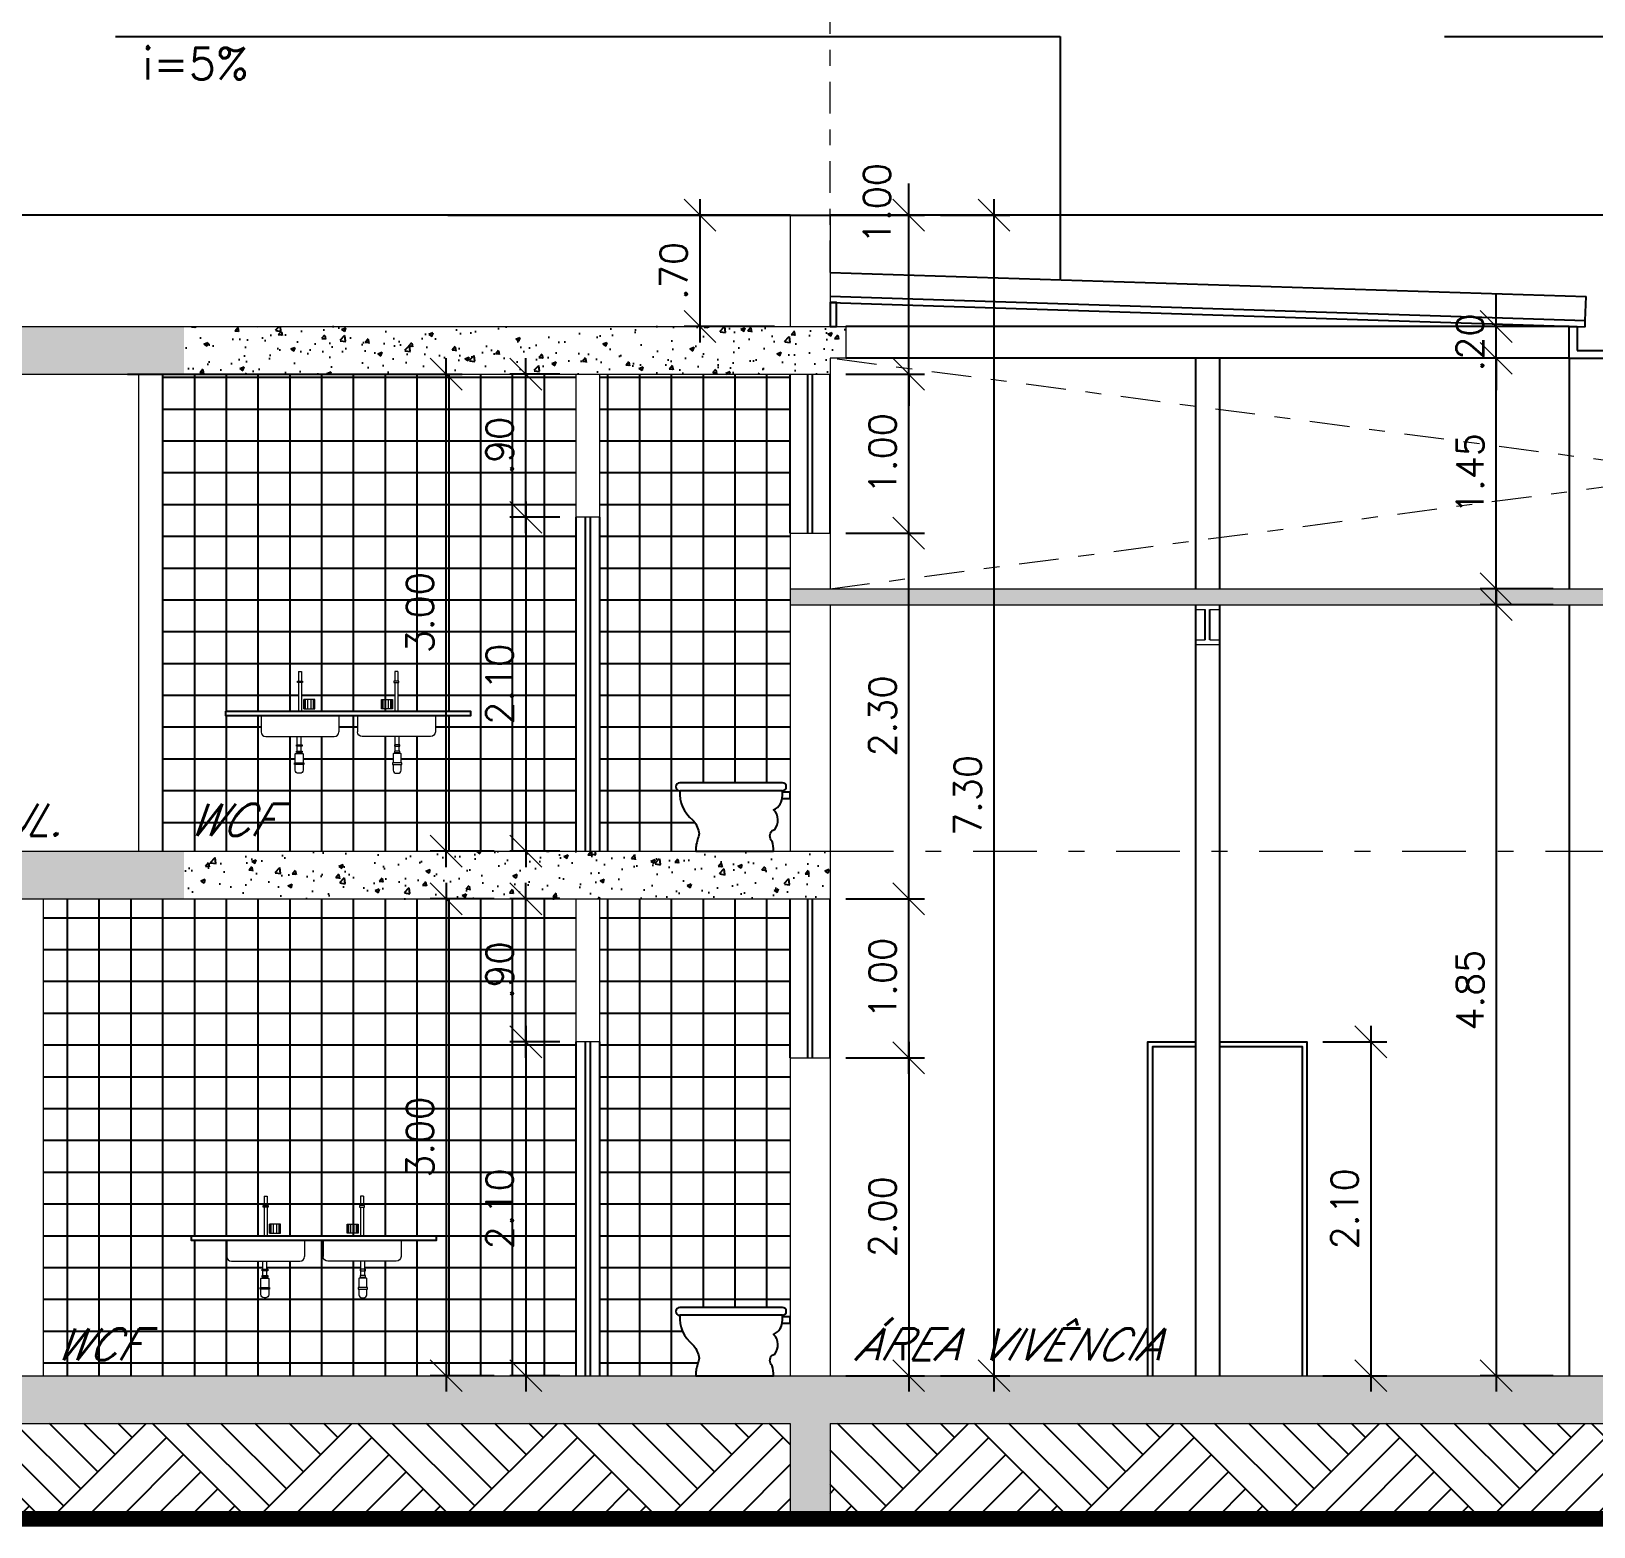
# Model space of a CAD drawing. Header units: millimetres. Extents: x 521 to 1055, y 261 to 520.
# Drawn here: x 877.88 to 887.71, y 453.61 to 463.01 of the extents above; entities that cross this region are included whole.
import ezdxf

# ---------------------------------------------------------------- set-up
doc = ezdxf.new("R2010")
doc.units = ezdxf.units.MM
doc.linetypes.add('CONTINU', pattern=[0])
doc.linetypes.add('DASHDOT', pattern=[1, 0.5, -0.25, 0, -0.25])
doc.layers.add('0.1', color=8, linetype='Continuous', lineweight=13)
doc.styles.add('ROMANS', font='romans')
doc.styles.get("Standard").update_dxf_attribs({"font": 'romans.shx'})
doc.dimstyles.new('Fares Eng - 50', dxfattribs={"dimscale": 2, "dimtxt": 0.085, "dimasz": 0.1, "dimexe": 0.05, "dimexo": 0.05, "dimgap": 0.04, "dimtad": 1, "dimzin": 4, "dimdsep": 46, "dimtxsty": 'ROMANS', "dimblk1": 'OBLIQUE', "dimblk2": 'OBLIQUE', "dimsah": 1, "dimcen": 0.05, "dimdle": 0.05, "dimclrd": 8, "dimclre": 8, "dimclrt": 8, "dimaunit": 1, "dimadec": 0, "dimazin": 0, "dimtfac": 1, "dimtix": 1, "dimtmove": 2, "dimatfit": 0, "dimldrblk": 'OPEN90', "dimfxl": 1, "dimtolj": 1, "dimtzin": 0, "dimarcsym": 0})
pattern_1 = [(50, (2.50527, -1.5628), (0.273277003, -0.02390863), [0.028575, -0.314325]), (355, (2.50527, -1.5628), (-0.05286424, 0.286584964), [0.02286, -0.25146]), (100.451, (2.52804, -1.56478), (0.22041375, 0.26267503), [0.024285, -0.267135]), (46.1842, (2.50527, -1.4866), (0.40661856, -0.06306349), [0.0428625, -0.4714875]), (96.6356, (2.53915, -1.49184), (0.35610635, 0.37113833), [0.0364275, -0.4007025]), (351.184, (2.50527, -1.4866), (0.3561069, 0.37113768), [0.03429, -0.37719]), (21, (2.54337, -1.50564), (0.22742232, -0.15339828), [0.028575, -0.314325]), (326, (2.54337, -1.50564), (0.09270304, 0.27628195), [0.02286, -0.25146]), (71.4514, (2.56232, -1.51842), (0.320124736, 0.12288429), [0.024285, -0.267135]), (37.5, (2.50527, -1.56279), (0.004632905, 0.126832558), [0, -0.248412, 0, -0.25527, 0, -0.2524125]), (7.5, (2.50527, -1.56279), (0.100229494, 0.150270862), [0, -0.145542, 0, -0.242697, 0, -0.0962025]), (327.5, (2.4203, -1.56279), (0.203385893, -0.008593116), [0, -0.09525, 0, -0.29718, 0, -0.394335]), (317.5, (2.3822, -1.56279), (0.222193772, 0.038139737), [0, -0.123825, 0, -0.197358, 0, -0.280035])]
pattern_2 = [(0, (2.50527, -1.56279), (0, 0.2), []), (90, (2.50527, -1.56279), (-0.2, 1e-17), [])]

# ---------------------------------------------------------------- blocks, each defined once
blk = doc.blocks.new('PIA VISTA')
for p, q in [((0, 0.25), (0.02, 0.25)), ((0, 0.25), (0, 0.19)), ((0.02, 0.25), (0.02, 0.19)), ((0, 0.181), (0, 0)), ((0.02, 0.181), (0.02, 0)), ((0.0346, 0.016), (0.0346, 0.0729)), ((0.104, 0.016), (0.104, 0.0729)), ((-0.235, -0.03), (-0.235, -0.13)), ((0.255, -0.03), (0.255, -0.13)), ((-0.205, -0.16), (0.225, -0.16)), ((-0.01, -0.2605), (-0.01, -0.2655)), ((-0.0075, -0.2505), (-0.0075, -0.2205)), ((0.0175, -0.2505), (0.0175, -0.2205)), ((0.02, -0.2605), (0.02, -0.2655))]:
    blk.add_line(p, q)
at = {"color": 8}
for p, q in [((0.0384, 0.016), (0.0384, 0.0729)), ((0.0451, 0.016), (0.0451, 0.0729)), ((0.0587, 0.016), (0.0587, 0.0729)), ((0.0805, 0.016), (0.0805, 0.0729)), ((0.0941, 0.016), (0.0941, 0.0729)), ((0.1002, 0.016), (0.1002, 0.0729))]:
    blk.add_line(p, q, dxfattribs=at)
for points in [[(-0.0058, 0.19), (0.01, 0.19), (0.0257, 0.19), (0.0257, 0.181), (0.01, 0.181), (-0.0058, 0.181)], [(0.0346, 0.016), (0.104, 0.016), (0.104, 0.0729), (0.0346, 0.0729)], [(-0.0125, -0.2105), (0.005, -0.2105), (0.0225, -0.2105), (0.0225, -0.2205), (0.005, -0.2205), (-0.0125, -0.2205)], [(0.005, -0.2605), (-0.0125, -0.2605), (-0.0125, -0.2505), (0.005, -0.2505), (0.0225, -0.2505), (0.0225, -0.2605)], [(-0.025, -0.3355), (-0.025, -0.3255), (0.035, -0.3255), (0.035, -0.3355)]]:
    blk.add_lwpolyline(points, close=True)
for points in [[(-0.0075, -0.2205), (-0.0075, -0.16)], [(0.0175, -0.2205), (0.0175, -0.16)]]:
    blk.add_lwpolyline(points)
for points in [[(-0.02, -0.3255), (-0.02, -0.2705, -0.414214), (-0.015, -0.2655), (0.025, -0.2655, -0.414214), (0.03, -0.2705), (0.03, -0.3255)], [(0.03, -0.3355), (0.03, -0.3705, -0.414214), (0.01, -0.3905), (0, -0.3905, -0.414214), (-0.02, -0.3705), (-0.02, -0.3355)]]:
    blk.add_lwpolyline(points, format="xyb")
for centre, start, end in [((-0.205, -0.13), 180, 270), ((0.225, -0.13), 270, 0)]:
    blk.add_arc(centre, 0.03, start, end)
blk = doc.blocks.new('Vaso-c')
at = {"lineweight": -2}
blk.add_lwpolyline([(-0.055, 0.38, -1), (-0.055, 0.43), (0.59, 0.43, -1), (0.59, 0.38)], format="xyb", dxfattribs=at)
blk.add_lwpolyline([(-0.055, 0.33), (-0.105, 0.33), (-0.105, 0.37), (-0.055, 0.37)], dxfattribs=at)
blk.add_lwpolyline([(-0.055, 0.38), (0.59, 0.38, -0.251233), (0.51, 0.197, 0.13467), (0.47, 0.12, 0.120922), (0.47, 0.1, -0.041681), (0.49, 0.023), (0.49, 0), (0, 0, -0.084559), (0.01, 0.062, 0.130542), (0.023, 0.096, 0.130542), (0.01, 0.13), (-0.007, 0.136, -0.381359), (0, 0.26, -0.319311), (-0.055, 0.35)], format="xyb", close=True, dxfattribs=at)
blk = doc.blocks.new('_OBLIQUE')
at = {"color": 0, "linetype": 'ByBlock'}
blk.add_line((-0.5, -0.5), (0.5, 0.5), dxfattribs=at)
blk = doc.blocks.new('*D1831')
at = {"layer": '0.1', "color": 8, "linetype": 'CONTINU', "lineweight": -2, "transparency": 16777216}
for p, q in [((880.9888, 456.7565), (880.9888, 454.4565)), ((881.2023, 456.6565), (880.8888, 456.6565)), ((881.2023, 454.5565), (880.8888, 454.5565))]:
    blk.add_line(p, q, dxfattribs=at)
at = {"layer": 'DEFPOINTS', "color": 0, "linetype": 'CONTINU', "lineweight": -2, "transparency": 16777216}
for p in [(881.3023, 456.6565), (880.9888, 454.5565), (881.3023, 454.5565)]:
    blk.add_point(p, dxfattribs=at)
at = {"layer": '0.1', "color": 8, "linetype": 'CONTINU', "lineweight": -2, "transparency": 16777216, "xscale": 0.2, "yscale": 0.2, "zscale": 0.2}
for p, rotation in [((880.9888, 456.6565), 90), ((880.9888, 454.5565), 270)]:
    blk.add_blockref('_OBLIQUE', p, dxfattribs=dict(at, rotation=rotation))
at = {"layer": '0.1', "color": 8, "linetype": 'CONTINU', "lineweight": -2, "transparency": 16777216, "insert": (880.8238, 455.6065), "char_height": 0.17, "attachment_point": 5, "rotation": 90, "style": 'ROMANS'}
blk.add_mtext('\\A1;2.10', dxfattribs=at)
blk = doc.blocks.new('_Open90')
at = {"color": 0, "linetype": 'ByBlock', "lineweight": -2}
for p, q in [((-0.5, 0.5), (0, 0)), ((0, 0), (-1, 0)), ((0, 0), (-0.5, -0.5))]:
    blk.add_line(p, q, dxfattribs=at)
blk = doc.blocks.new('*D1832')
at = {"layer": '0.1', "color": 8, "linetype": 'CONTINU', "lineweight": -2, "transparency": 16777216}
for p, q in [((880.9888, 456.5565), (880.9888, 457.6565)), ((881.2023, 457.5565), (880.8888, 457.5565)), ((881.2023, 456.6565), (880.8888, 456.6565))]:
    blk.add_line(p, q, dxfattribs=at)
at = {"layer": 'DEFPOINTS', "color": 0, "linetype": 'CONTINU', "lineweight": -2, "transparency": 16777216}
for p in [(880.9888, 457.5565), (881.3023, 457.5565), (881.3023, 456.6565)]:
    blk.add_point(p, dxfattribs=at)
at = {"layer": '0.1', "color": 8, "linetype": 'CONTINU', "lineweight": -2, "transparency": 16777216, "xscale": 0.2, "yscale": 0.2, "zscale": 0.2}
for p, rotation in [((880.9888, 457.5565), 90), ((880.9888, 456.6565), 270)]:
    blk.add_blockref('_OBLIQUE', p, dxfattribs=dict(at, rotation=rotation))
at = {"layer": '0.1', "color": 8, "linetype": 'CONTINU', "lineweight": -2, "transparency": 16777216, "insert": (880.8238, 457.1065), "char_height": 0.17, "attachment_point": 5, "rotation": 90, "style": 'ROMANS'}
blk.add_mtext('\\A1;.90', dxfattribs=at)
blk = doc.blocks.new('*D1833')
at = {"layer": '0.1', "color": 8, "linetype": 'CONTINU', "lineweight": -2, "transparency": 16777216}
for p, q in [((880.4878, 457.6565), (880.4878, 454.4565)), ((880.7888, 457.5565), (880.3878, 457.5565)), ((880.7888, 454.5565), (880.3878, 454.5565))]:
    blk.add_line(p, q, dxfattribs=at)
at = {"layer": 'DEFPOINTS', "color": 0, "linetype": 'CONTINU', "lineweight": -2, "transparency": 16777216}
for p in [(880.8888, 457.5565), (880.4878, 454.5565), (880.8888, 454.5565)]:
    blk.add_point(p, dxfattribs=at)
at = {"layer": '0.1', "color": 8, "linetype": 'CONTINU', "lineweight": -2, "transparency": 16777216, "xscale": 0.2, "yscale": 0.2, "zscale": 0.2}
for p, rotation in [((880.4878, 457.5565), 90), ((880.4878, 454.5565), 270)]:
    blk.add_blockref('_OBLIQUE', p, dxfattribs=dict(at, rotation=rotation))
at = {"layer": '0.1', "color": 8, "linetype": 'CONTINU', "lineweight": -2, "transparency": 16777216, "insert": (880.3228, 456.0565), "char_height": 0.17, "attachment_point": 5, "rotation": 90, "style": 'ROMANS'}
blk.add_mtext('\\A1;3.00', dxfattribs=at)
blk = doc.blocks.new('*D1834')
at = {"layer": '0.1', "color": 8, "linetype": 'CONTINU', "lineweight": -2, "transparency": 16777216}
for p, q in [((883.3974, 456.6565), (883.3974, 454.4565)), ((883.0023, 456.5565), (883.4974, 456.5565)), ((883.0023, 454.5565), (883.4974, 454.5565))]:
    blk.add_line(p, q, dxfattribs=at)
at = {"layer": 'DEFPOINTS', "color": 0, "linetype": 'CONTINU', "lineweight": -2, "transparency": 16777216}
for p in [(882.9023, 456.5565), (882.9023, 454.5565), (883.3974, 454.5565)]:
    blk.add_point(p, dxfattribs=at)
at = {"layer": '0.1', "color": 8, "linetype": 'CONTINU', "lineweight": -2, "transparency": 16777216, "xscale": 0.2, "yscale": 0.2, "zscale": 0.2}
for p, rotation in [((883.3974, 456.5565), 90), ((883.3974, 454.5565), 270)]:
    blk.add_blockref('_OBLIQUE', p, dxfattribs=dict(at, rotation=rotation))
at = {"layer": '0.1', "color": 8, "linetype": 'CONTINU', "lineweight": -2, "transparency": 16777216, "insert": (883.2324, 455.5565), "char_height": 0.17, "attachment_point": 5, "rotation": 90, "style": 'ROMANS'}
blk.add_mtext('\\A1;2.00', dxfattribs=at)
blk = doc.blocks.new('*D1835')
at = {"layer": '0.1', "color": 8, "linetype": 'CONTINU', "lineweight": -2, "transparency": 16777216}
for p, q in [((883.3974, 456.4565), (883.3974, 457.6565)), ((883.0023, 457.5565), (883.4974, 457.5565)), ((883.0023, 456.5565), (883.4974, 456.5565))]:
    blk.add_line(p, q, dxfattribs=at)
at = {"layer": 'DEFPOINTS', "color": 0, "linetype": 'CONTINU', "lineweight": -2, "transparency": 16777216}
for p in [(882.9023, 457.5565), (883.3974, 457.5565), (882.9023, 456.5565)]:
    blk.add_point(p, dxfattribs=at)
at = {"layer": '0.1', "color": 8, "linetype": 'CONTINU', "lineweight": -2, "transparency": 16777216, "xscale": 0.2, "yscale": 0.2, "zscale": 0.2}
for p, rotation in [((883.3974, 457.5565), 90), ((883.3974, 456.5565), 270)]:
    blk.add_blockref('_OBLIQUE', p, dxfattribs=dict(at, rotation=rotation))
at = {"layer": '0.1', "color": 8, "linetype": 'CONTINU', "lineweight": -2, "transparency": 16777216, "insert": (883.2324, 457.0565), "char_height": 0.17, "attachment_point": 5, "rotation": 90, "style": 'ROMANS'}
blk.add_mtext('\\A1;1.00', dxfattribs=at)
blk = doc.blocks.new('*D1836')
at = {"layer": '0.1', "color": 8, "linetype": 'CONTINU', "lineweight": -2, "transparency": 16777216}
for p, q in [((883.3974, 457.4565), (883.3974, 459.9565)), ((883.0023, 459.8565), (883.4974, 459.8565)), ((883.0023, 457.5565), (883.4974, 457.5565))]:
    blk.add_line(p, q, dxfattribs=at)
at = {"layer": 'DEFPOINTS', "color": 0, "linetype": 'CONTINU', "lineweight": -2, "transparency": 16777216}
for p in [(882.9023, 459.8565), (883.3974, 459.8565), (882.9023, 457.5565)]:
    blk.add_point(p, dxfattribs=at)
at = {"layer": '0.1', "color": 8, "linetype": 'CONTINU', "lineweight": -2, "transparency": 16777216, "xscale": 0.2, "yscale": 0.2, "zscale": 0.2}
for p, rotation in [((883.3974, 459.8565), 90), ((883.3974, 457.5565), 270)]:
    blk.add_blockref('_OBLIQUE', p, dxfattribs=dict(at, rotation=rotation))
at = {"layer": '0.1', "color": 8, "linetype": 'CONTINU', "lineweight": -2, "transparency": 16777216, "insert": (883.2324, 458.7065), "char_height": 0.17, "attachment_point": 5, "rotation": 90, "style": 'ROMANS'}
blk.add_mtext('\\A1;2.30', dxfattribs=at)
blk = doc.blocks.new('*D1837')
at = {"layer": '0.1', "color": 8, "linetype": 'CONTINU', "lineweight": -2, "transparency": 16777216}
for p, q in [((883.3974, 459.7565), (883.3974, 460.9565)), ((883.0023, 460.8565), (883.4974, 460.8565)), ((883.0023, 459.8565), (883.4974, 459.8565))]:
    blk.add_line(p, q, dxfattribs=at)
at = {"layer": 'DEFPOINTS', "color": 0, "linetype": 'CONTINU', "lineweight": -2, "transparency": 16777216}
for p in [(882.9023, 460.8565), (883.3974, 460.8565), (882.9023, 459.8565)]:
    blk.add_point(p, dxfattribs=at)
at = {"layer": '0.1', "color": 8, "linetype": 'CONTINU', "lineweight": -2, "transparency": 16777216, "xscale": 0.2, "yscale": 0.2, "zscale": 0.2}
for p, rotation in [((883.3974, 460.8565), 90), ((883.3974, 459.8565), 270)]:
    blk.add_blockref('_OBLIQUE', p, dxfattribs=dict(at, rotation=rotation))
at = {"layer": '0.1', "color": 8, "linetype": 'CONTINU', "lineweight": -2, "transparency": 16777216, "insert": (883.2324, 460.3565), "char_height": 0.17, "attachment_point": 5, "rotation": 90, "style": 'ROMANS'}
blk.add_mtext('\\A1;1.00', dxfattribs=at)
blk = doc.blocks.new('*D1838')
at = {"layer": '0.1', "color": 8, "linetype": 'CONTINU', "lineweight": -2, "transparency": 16777216}
for p, q in [((883.3974, 461.8565), (883.3974, 462.0565)), ((880.497, 461.8565), (883.4974, 461.8565)), ((883.3974, 460.8565), (883.3974, 461.8565)), ((883.0023, 460.8565), (883.4974, 460.8565)), ((883.3974, 460.8565), (883.3974, 460.6565))]:
    blk.add_line(p, q, dxfattribs=at)
at = {"layer": 'DEFPOINTS', "color": 0, "linetype": 'CONTINU', "lineweight": -2, "transparency": 16777216}
for p in [(880.397, 461.8565), (883.3974, 461.8565), (882.9023, 460.8565)]:
    blk.add_point(p, dxfattribs=at)
at = {"layer": '0.1', "color": 8, "linetype": 'CONTINU', "lineweight": -2, "transparency": 16777216, "xscale": 0.2, "yscale": 0.2, "zscale": 0.2}
for p, rotation in [((883.3974, 461.8565), 270), ((883.3974, 460.8565), 90)]:
    blk.add_blockref('_OBLIQUE', p, dxfattribs=dict(at, rotation=rotation))
at = {"layer": '0.1', "color": 8, "linetype": 'CONTINU', "lineweight": -2, "transparency": 16777216, "insert": (883.1974, 461.9299), "char_height": 0.17, "attachment_point": 5, "rotation": 90, "style": 'ROMANS'}
blk.add_mtext('\\A1;1.00', dxfattribs=at)
blk = doc.blocks.new('*D1839')
at = {"layer": '0.1', "color": 8, "linetype": 'CONTINU', "lineweight": -2, "transparency": 16777216}
for p, q in [((883.9333, 461.9565), (883.9333, 454.4565)), ((883.5974, 461.8565), (884.0333, 461.8565)), ((883.5974, 454.5565), (884.0333, 454.5565))]:
    blk.add_line(p, q, dxfattribs=at)
at = {"layer": 'DEFPOINTS', "color": 0, "linetype": 'CONTINU', "lineweight": -2, "transparency": 16777216}
for p in [(883.4974, 461.8565), (883.4974, 454.5565), (883.9333, 454.5565)]:
    blk.add_point(p, dxfattribs=at)
at = {"layer": '0.1', "color": 8, "linetype": 'CONTINU', "lineweight": -2, "transparency": 16777216, "xscale": 0.2, "yscale": 0.2, "zscale": 0.2}
for p, rotation in [((883.9333, 461.8565), 90), ((883.9333, 454.5565), 270)]:
    blk.add_blockref('_OBLIQUE', p, dxfattribs=dict(at, rotation=rotation))
at = {"layer": '0.1', "color": 8, "linetype": 'CONTINU', "lineweight": -2, "transparency": 16777216, "insert": (883.7683, 458.2065), "char_height": 0.17, "attachment_point": 5, "rotation": 90, "style": 'ROMANS'}
blk.add_mtext('\\A1;7.30', dxfattribs=at)
blk = doc.blocks.new('*D1840')
at = {"layer": '0.1', "color": 8, "linetype": 'CONTINU', "lineweight": -2, "transparency": 16777216}
for p, q in [((887.0927, 459.5065), (887.0927, 454.4565)), ((887.4523, 459.4065), (886.9927, 459.4065)), ((887.4523, 454.5565), (886.9927, 454.5565))]:
    blk.add_line(p, q, dxfattribs=at)
at = {"layer": 'DEFPOINTS', "color": 0, "linetype": 'CONTINU', "lineweight": -2, "transparency": 16777216}
for p in [(887.5523, 459.4065), (887.0927, 454.5565), (887.5523, 454.5565)]:
    blk.add_point(p, dxfattribs=at)
at = {"layer": '0.1', "color": 8, "linetype": 'CONTINU', "lineweight": -2, "transparency": 16777216, "xscale": 0.2, "yscale": 0.2, "zscale": 0.2}
for p, rotation in [((887.0927, 459.4065), 90), ((887.0927, 454.5565), 270)]:
    blk.add_blockref('_OBLIQUE', p, dxfattribs=dict(at, rotation=rotation))
at = {"layer": '0.1', "color": 8, "linetype": 'CONTINU', "lineweight": -2, "transparency": 16777216, "insert": (886.9277, 456.9815), "char_height": 0.17, "attachment_point": 5, "rotation": 90, "style": 'ROMANS'}
blk.add_mtext('\\A1;4.85', dxfattribs=at)
blk = doc.blocks.new('*D1844')
at = {"layer": '0.1', "color": 8, "linetype": 'CONTINU', "lineweight": -2, "transparency": 16777216}
for p, q in [((882.0836, 461.9565), (882.0836, 461.0565)), ((882.5523, 461.8565), (881.9836, 461.8565)), ((882.5523, 461.1565), (881.9836, 461.1565))]:
    blk.add_line(p, q, dxfattribs=at)
at = {"layer": 'DEFPOINTS', "color": 0, "linetype": 'CONTINU', "lineweight": -2, "transparency": 16777216}
for p in [(882.6523, 461.8565), (882.0836, 461.1565), (882.6523, 461.1565)]:
    blk.add_point(p, dxfattribs=at)
at = {"layer": '0.1', "color": 8, "linetype": 'CONTINU', "lineweight": -2, "transparency": 16777216, "xscale": 0.2, "yscale": 0.2, "zscale": 0.2}
for p, rotation in [((882.0836, 461.8565), 90), ((882.0836, 461.1565), 270)]:
    blk.add_blockref('_OBLIQUE', p, dxfattribs=dict(at, rotation=rotation))
at = {"layer": '0.1', "color": 8, "linetype": 'CONTINU', "lineweight": -2, "transparency": 16777216, "insert": (881.9186, 461.5065), "char_height": 0.17, "attachment_point": 5, "rotation": 90, "style": 'ROMANS'}
blk.add_mtext('\\A1;.70', dxfattribs=at)
blk = doc.blocks.new('*D1875')
at = {"layer": '0.1', "color": 8, "linetype": 'CONTINU', "lineweight": -2, "transparency": 16777216}
for p, q in [((880.9888, 460.0565), (880.9888, 457.7565)), ((881.2023, 459.9565), (880.8888, 459.9565)), ((881.2023, 457.8565), (880.8888, 457.8565))]:
    blk.add_line(p, q, dxfattribs=at)
at = {"layer": 'DEFPOINTS', "color": 0, "linetype": 'CONTINU', "lineweight": -2, "transparency": 16777216}
for p in [(881.3023, 459.9565), (880.9888, 457.8565), (881.3023, 457.8565)]:
    blk.add_point(p, dxfattribs=at)
at = {"layer": '0.1', "color": 8, "linetype": 'CONTINU', "lineweight": -2, "transparency": 16777216, "xscale": 0.2, "yscale": 0.2, "zscale": 0.2}
for p, rotation in [((880.9888, 459.9565), 90), ((880.9888, 457.8565), 270)]:
    blk.add_blockref('_OBLIQUE', p, dxfattribs=dict(at, rotation=rotation))
at = {"layer": '0.1', "color": 8, "linetype": 'CONTINU', "lineweight": -2, "transparency": 16777216, "insert": (880.8238, 458.9065), "char_height": 0.17, "attachment_point": 5, "rotation": 90, "style": 'ROMANS'}
blk.add_mtext('\\A1;2.10', dxfattribs=at)
blk = doc.blocks.new('*D1876')
at = {"layer": '0.1', "color": 8, "linetype": 'CONTINU', "lineweight": -2, "transparency": 16777216}
for p, q in [((880.9888, 459.8565), (880.9888, 460.9565)), ((881.2023, 460.8565), (880.8888, 460.8565)), ((881.2023, 459.9565), (880.8888, 459.9565))]:
    blk.add_line(p, q, dxfattribs=at)
at = {"layer": 'DEFPOINTS', "color": 0, "linetype": 'CONTINU', "lineweight": -2, "transparency": 16777216}
for p in [(880.9888, 460.8565), (881.3023, 460.8565), (881.3023, 459.9565)]:
    blk.add_point(p, dxfattribs=at)
at = {"layer": '0.1', "color": 8, "linetype": 'CONTINU', "lineweight": -2, "transparency": 16777216, "xscale": 0.2, "yscale": 0.2, "zscale": 0.2}
for p, rotation in [((880.9888, 460.8565), 90), ((880.9888, 459.9565), 270)]:
    blk.add_blockref('_OBLIQUE', p, dxfattribs=dict(at, rotation=rotation))
at = {"layer": '0.1', "color": 8, "linetype": 'CONTINU', "lineweight": -2, "transparency": 16777216, "insert": (880.8238, 460.4065), "char_height": 0.17, "attachment_point": 5, "rotation": 90, "style": 'ROMANS'}
blk.add_mtext('\\A1;.90', dxfattribs=at)
blk = doc.blocks.new('*D1877')
at = {"layer": '0.1', "color": 8, "linetype": 'CONTINU', "lineweight": -2, "transparency": 16777216}
for p, q in [((880.4878, 457.7565), (880.4878, 460.9565)), ((878.4836, 460.8565), (880.5878, 460.8565)), ((880.7888, 457.8565), (880.3878, 457.8565))]:
    blk.add_line(p, q, dxfattribs=at)
at = {"layer": 'DEFPOINTS', "color": 0, "linetype": 'CONTINU', "lineweight": -2, "transparency": 16777216}
for p in [(878.3836, 460.8565), (880.4878, 460.8565), (880.8888, 457.8565)]:
    blk.add_point(p, dxfattribs=at)
at = {"layer": '0.1', "color": 8, "linetype": 'CONTINU', "lineweight": -2, "transparency": 16777216, "xscale": 0.2, "yscale": 0.2, "zscale": 0.2}
for p, rotation in [((880.4878, 460.8565), 90), ((880.4878, 457.8565), 270)]:
    blk.add_blockref('_OBLIQUE', p, dxfattribs=dict(at, rotation=rotation))
at = {"layer": '0.1', "color": 8, "linetype": 'CONTINU', "lineweight": -2, "transparency": 16777216, "insert": (880.3228, 459.3565), "char_height": 0.17, "attachment_point": 5, "rotation": 90, "style": 'ROMANS'}
blk.add_mtext('\\A1;3.00', dxfattribs=at)
blk = doc.blocks.new('*D3574')
at = {"layer": '0.1', "color": 8, "linetype": 'CONTINU', "lineweight": -2, "transparency": 16777216}
for p, q in [((887.0927, 459.4065), (887.0927, 461.0565)), ((887.4523, 460.9565), (886.9927, 460.9565)), ((887.4523, 459.5065), (886.9927, 459.5065))]:
    blk.add_line(p, q, dxfattribs=at)
at = {"layer": 'DEFPOINTS', "color": 0, "linetype": 'CONTINU', "lineweight": -2, "transparency": 16777216}
for p in [(887.0927, 460.9565), (887.5523, 460.9565), (887.5523, 459.5065)]:
    blk.add_point(p, dxfattribs=at)
at = {"layer": '0.1', "color": 8, "linetype": 'CONTINU', "lineweight": -2, "transparency": 16777216, "xscale": 0.2, "yscale": 0.2, "zscale": 0.2}
for p, rotation in [((887.0927, 460.9565), 90), ((887.0927, 459.5065), 270)]:
    blk.add_blockref('_OBLIQUE', p, dxfattribs=dict(at, rotation=rotation))
at = {"layer": '0.1', "color": 8, "linetype": 'CONTINU', "lineweight": -2, "transparency": 16777216, "insert": (886.9277, 460.2315), "char_height": 0.17, "attachment_point": 5, "rotation": 90, "style": 'ROMANS'}
blk.add_mtext('\\A1;1.45', dxfattribs=at)
blk = doc.blocks.new('*D3575')
at = {"layer": '0.1', "color": 8, "linetype": 'CONTINU', "lineweight": -2, "transparency": 16777216}
for p, q in [((887.0927, 461.1565), (887.0927, 461.3565)), ((887.4523, 461.1565), (886.9927, 461.1565)), ((887.0927, 460.9565), (887.0927, 461.1565)), ((887.4523, 460.9565), (886.9927, 460.9565)), ((887.0927, 460.9565), (887.0927, 460.7565))]:
    blk.add_line(p, q, dxfattribs=at)
at = {"layer": 'DEFPOINTS', "color": 0, "linetype": 'CONTINU', "lineweight": -2, "transparency": 16777216}
for p in [(887.0927, 461.1565), (887.5523, 461.1565), (887.5523, 460.9565)]:
    blk.add_point(p, dxfattribs=at)
at = {"layer": '0.1', "color": 8, "linetype": 'CONTINU', "lineweight": -2, "transparency": 16777216, "xscale": 0.2, "yscale": 0.2, "zscale": 0.2}
for p, rotation in [((887.0927, 461.1565), 270), ((887.0927, 460.9565), 90)]:
    blk.add_blockref('_OBLIQUE', p, dxfattribs=dict(at, rotation=rotation))
at = {"layer": '0.1', "color": 8, "linetype": 'CONTINU', "lineweight": -2, "transparency": 16777216, "insert": (886.9277, 461.0565), "char_height": 0.17, "attachment_point": 5, "rotation": 90, "style": 'ROMANS'}
blk.add_mtext('\\A1;.20', dxfattribs=at)
blk = doc.blocks.new('*D3576')
at = {"layer": '0.1', "color": 8, "linetype": 'CONTINU', "lineweight": -2, "transparency": 16777216}
for p, q in [((886.3041, 456.7565), (886.3041, 454.4565)), ((886.0023, 456.6565), (886.4041, 456.6565)), ((886.0023, 454.5565), (886.4041, 454.5565))]:
    blk.add_line(p, q, dxfattribs=at)
at = {"layer": 'DEFPOINTS', "color": 0, "linetype": 'CONTINU', "lineweight": -2, "transparency": 16777216}
for p in [(885.9023, 456.6565), (885.9023, 454.5565), (886.3041, 454.5565)]:
    blk.add_point(p, dxfattribs=at)
at = {"layer": '0.1', "color": 8, "linetype": 'CONTINU', "lineweight": -2, "transparency": 16777216, "xscale": 0.2, "yscale": 0.2, "zscale": 0.2}
for p, rotation in [((886.3041, 456.6565), 90), ((886.3041, 454.5565), 270)]:
    blk.add_blockref('_OBLIQUE', p, dxfattribs=dict(at, rotation=rotation))
at = {"layer": '0.1', "color": 8, "linetype": 'CONTINU', "lineweight": -2, "transparency": 16777216, "insert": (886.1391, 455.6065), "char_height": 0.17, "attachment_point": 5, "rotation": 90, "style": 'ROMANS'}
blk.add_mtext('\\A1;2.10', dxfattribs=at)

msp = doc.modelspace()

# ---------------------------------------------------------------- hatches: boundary and pattern name
at = {"layer": '0.1', "linetype": 'CONTINU', "lineweight": -2}
h = msp.add_hatch(dxfattribs=at)
h.set_pattern_fill('AR-CONC', color=8, scale=0.0015, style=0)
h.set_pattern_definition(pattern_1)
h.paths.add_polyline_path([(878.83808, 461.15646), (869.23295, 461.15646), (869.23295, 460.85646), (878.83808, 460.85646)])
h.paths.add_polyline_path([(878.83808, 457.85646), (869.23295, 457.85646), (869.23295, 457.55646), (878.83808, 457.55646)])
h.paths.add_polyline_path([(878.83808, 454.55646), (869.23295, 454.55646), (869.23295, 454.25646), (878.83808, 454.25646)])
h = msp.add_hatch(dxfattribs=at)
h.set_pattern_fill('AR-CONC', color=8, scale=0.0015, style=0)
h.set_pattern_definition(pattern_1)
h.paths.add_polyline_path([(883.00229, 461.15646), (878.83808, 461.15646), (878.83808, 460.85646), (882.90229, 460.85646), (882.90229, 460.95646), (883.00229, 460.95646)])
h.paths.add_polyline_path([(882.90229, 457.85646), (878.83808, 457.85646), (878.83808, 457.55646), (882.90229, 457.55646)])
at = {"layer": '0.1'}
h = msp.add_hatch(dxfattribs=at)
h.set_pattern_fill('AR-CONC', scale=0.0015, style=0)
h.set_pattern_definition(pattern_1)
h.paths.add_polyline_path([(894.05229, 454.55646), (878.83808, 454.55646), (878.83808, 454.25646), (882.65229, 454.25646), (882.65229, 453.65646), (882.90229, 453.65646), (882.90229, 454.25646), (893.90229, 454.25646), (893.90229, 453.65646), (894.05229, 453.65646)])
h.paths.add_polyline_path([(894.05229, 461.15646), (893.80229, 461.15646), (893.80229, 460.95646), (893.90229, 460.95646), (893.90229, 460.85646), (894.05229, 460.85646)])
at = {"layer": '0.1', "linetype": 'CONTINU', "lineweight": -2}
h = msp.add_hatch(dxfattribs=at)
h.set_pattern_fill('_USER', color=8, scale=0.2, style=0, double=1, pattern_type=0)
h.set_pattern_definition(pattern_2)
h.paths.add_polyline_path([(881.30229, 459.95646), (881.30229, 460.85646), (878.70229, 460.85646), (878.70229, 457.85646), (881.30229, 457.85646)])
h.paths.add_polyline_path([(880.18434, 458.98646), (880.18434, 458.92646), (880.19009, 458.92646), (880.19009, 458.91746), (880.18434, 458.73646), (880.64145, 458.73646), (880.64145, 458.70646), (880.41934, 458.70646), (880.41934, 458.60646, -0.4142136), (880.38934, 458.57646), (880.19184, 458.57646), (880.19184, 458.52597), (880.19684, 458.52597), (880.19684, 458.51597), (880.19184, 458.48597), (880.19684, 458.48597), (880.19684, 458.47097), (880.20434, 458.47097), (880.20434, 458.41097), (880.20934, 458.41097), (880.20934, 458.40097), (880.20434, 458.36597, -0.4142136), (880.18434, 458.34597), (880.17434, 458.34597, -0.4142136), (880.15434, 458.36597), (880.15434, 458.40097), (880.14934, 458.40097), (880.14934, 458.41097), (880.1548, 458.47097), (880.16184, 458.47097), (880.16184, 458.48597), (880.16684, 458.51597), (880.16184, 458.51597), (880.16184, 458.52597), (880.16684, 458.57646), (879.95934, 458.57646, -0.4142136), (879.92934, 458.60646), (879.92934, 458.70646), (879.81304, 458.70646), (879.81304, 458.60646, -0.4142136), (879.78304, 458.57646), (879.57554, 458.57646), (879.57554, 458.52597), (879.58054, 458.52597), (879.58054, 458.51597), (879.57554, 458.48597), (879.58054, 458.48597), (879.58054, 458.47097), (879.58804, 458.47097), (879.58804, 458.41097), (879.59304, 458.41097), (879.59304, 458.40097), (879.58804, 458.40097), (879.58804, 458.36597, -0.4142136), (879.56804, 458.34597), (879.55804, 458.34597, -0.4142136), (879.53804, 458.36597), (879.53804, 458.40097), (879.53304, 458.40097), (879.53304, 458.41097), (879.53804, 458.41097), (879.53804, 458.47097), (879.54554, 458.47097), (879.54554, 458.48597), (879.55054, 458.51597), (879.54554, 458.51597), (879.54554, 458.52597), (879.55054, 458.57646), (879.35304, 458.57646, -0.4142136), (879.32304, 458.60646), (879.32304, 458.70646), (879.10094, 458.70646), (879.10094, 458.73646), (879.55804, 458.73646), (879.55804, 458.91746), (879.55229, 458.91746), (879.55229, 458.92646), (879.55804, 458.98646), (879.57804, 458.98646), (879.57804, 458.92646), (879.58379, 458.92646), (879.58379, 458.91746), (879.57804, 458.91746), (879.57804, 458.73646), (880.16434, 458.73646), (880.16434, 458.91746), (880.15859, 458.91746), (880.15859, 458.92646), (880.16434, 458.98646)], flags=16)
h.paths.add_polyline_path([(880.18434, 458.98646), (880.18434, 458.92646), (880.19009, 458.92646), (880.19009, 458.91746), (880.18434, 458.73646), (880.18434, 458.91746), (880.17434, 458.91746), (880.15859, 458.91746), (880.15859, 458.92646), (880.16434, 458.98646)], flags=0)
h.paths.add_polyline_path([(879.57804, 458.98646), (879.57804, 458.92646), (879.58379, 458.92646), (879.58379, 458.91746), (879.57804, 458.91746), (879.56804, 458.91746), (879.55229, 458.91746), (879.55229, 458.92646), (879.55804, 458.98646)], flags=0)
h.paths.add_polyline_path([(880.95133, 458.60491), (880.95133, 459.20801), (880.69633, 459.20801), (880.69633, 458.60491)], flags=24)
h.paths.add_polyline_path([(880.95133, 460.18991), (880.95133, 460.62301), (880.69633, 460.62301), (880.69633, 460.18991)], flags=24)
h.paths.add_polyline_path([(880.45033, 459.05491), (880.45033, 459.65801), (880.19533, 459.65801), (880.19533, 459.05491)], flags=24)
h.paths.add_polyline_path([(878.80075, 457.93225), (879.47218, 457.87451), (879.64538, 458.17451), (878.97395, 458.23225)], flags=24)
h = msp.add_hatch(dxfattribs=at)
h.set_pattern_fill('_USER', color=8, scale=0.2, style=0, double=1, pattern_type=0)
h.set_pattern_definition(pattern_2)
h.paths.add_polyline_path([(881.45229, 457.85646), (882.0539, 457.85646, -0.0538692), (882.07729, 457.95646, 0.1009985), (882.07795, 457.97322, 0.1397982), (882.03729, 458.05346, -0.2512327), (881.95729, 458.23646, -1), (881.95729, 458.28646), (882.65229, 458.28646), (882.65229, 459.85646), (882.65229, 460.85646), (881.45229, 460.85646), (881.45229, 459.95646)])
h = msp.add_hatch(dxfattribs=at)
h.set_pattern_fill('AR-CONC', color=8, scale=0.0015, style=0)
h.set_pattern_definition([(50, (882.6523, 459.06491), (0.273277, -0.0239086), [0.028575, -0.314325]), (355, (882.6523, 459.0649), (-0.052864, 0.286585), [0.02286, -0.25146]), (100.451, (882.67507, 459.06292), (0.220414, 0.262675), [0.024285, -0.267135]), (46.1842, (882.6523, 459.1411), (0.406619, -0.063063), [0.042862, -0.471488]), (96.6356, (882.68618, 459.13586), (0.356106, 0.371138), [0.036428, -0.400703]), (351.184, (882.6523, 459.1411), (0.356107, 0.371138), [0.03429, -0.37719]), (21, (882.6904, 459.12206), (0.2274223, -0.1533983), [0.028575, -0.314325]), (326, (882.6904, 459.12206), (0.092703, 0.276282), [0.02286, -0.25146]), (71.4514, (882.70934, 459.10928), (0.320125, 0.122884), [0.024285, -0.267135]), (37.5, (882.65229, 459.06491), (0.0046329, 0.1268326), [0, -0.248412, 0, -0.25527, 0, -0.2524125]), (7.5, (882.65229, 459.06491), (0.1002295, 0.1502709), [0, -0.145542, 0, -0.242697, 0, -0.0962025]), (327.5, (882.56733, 459.06491), (0.2033859, -0.0085931), [0, -0.09525, 0, -0.29718, 0, -0.394335]), (317.5, (882.52923, 459.06491), (0.2221938, 0.0381397), [0, -0.123825, 0, -0.197358, 0, -0.280035])])
h.paths.add_polyline_path([(882.65229, 459.50646), (882.65229, 459.40646), (894.05229, 459.40646), (894.05229, 459.50646)])
h.paths.add_polyline_path([(890.77562, 459.06491), (890.77562, 459.49801), (890.52062, 459.49801), (890.52062, 459.06491)], flags=9)
h = msp.add_hatch(dxfattribs=at)
h.set_pattern_fill('_USER', color=8, scale=0.2, style=0, double=1, pattern_type=0)
h.set_pattern_definition(pattern_2)
h.paths.add_polyline_path([(881.45229, 454.55646), (882.05729, 454.55646), (882.05729, 454.57946, -0.0416806), (882.07729, 454.65646, 0.1009985), (882.07795, 454.67322, 0.1397982), (882.03729, 454.75346, -0.2512327), (881.95729, 454.93646, -1), (881.95729, 454.98646), (882.60229, 454.98646, -1), (882.60229, 454.93646), (882.60229, 454.92646), (882.65229, 454.92646), (882.65229, 456.55646), (882.65229, 457.55646), (881.45229, 457.55646), (881.45229, 456.65646)])
h.paths.add_polyline_path([(881.30229, 456.65646), (881.30229, 457.55646), (877.95229, 457.55646), (877.95229, 454.55646), (881.30229, 454.55646)])
h.paths.add_polyline_path([(879.96836, 455.68646), (879.96836, 455.62646), (879.97411, 455.62646), (879.97411, 455.61746), (879.96836, 455.61746), (879.96836, 455.43646), (880.42546, 455.43646), (880.42546, 455.40646), (880.20336, 455.40646), (880.20336, 455.30646, -0.4142136), (880.17336, 455.27646), (879.97586, 455.27646), (879.97586, 455.22597), (879.98086, 455.22597), (879.98086, 455.21597), (879.97586, 455.21597), (879.97586, 455.18597), (879.98086, 455.18597), (879.98086, 455.17597), (879.97836, 455.17097), (879.98336, 455.17097, -0.4142136), (879.98836, 455.16597), (879.98836, 455.11097), (879.99336, 455.11097), (879.99336, 455.10097), (879.98836, 455.10097), (879.98836, 455.06597, -0.4142136), (879.96836, 455.04597), (879.95836, 455.04597, -0.4142136), (879.93836, 455.06597), (879.93836, 455.10097), (879.93336, 455.10097), (879.93336, 455.11097), (879.93836, 455.11097), (879.93836, 455.16597, -0.4142136), (879.94336, 455.17097), (879.94836, 455.17097), (879.94836, 455.17597), (879.94586, 455.17597), (879.94586, 455.18597), (879.95086, 455.18597), (879.95086, 455.21597), (879.94586, 455.21597), (879.94586, 455.22597), (879.95086, 455.22597), (879.95086, 455.27646), (879.74336, 455.27646, -0.4142136), (879.71336, 455.30646), (879.71336, 455.40646), (879.59706, 455.40646), (879.59706, 455.30646, -0.4142136), (879.56706, 455.27646), (879.35956, 455.27646), (879.35956, 455.22597), (879.36456, 455.22597), (879.36456, 455.21597), (879.35956, 455.21597), (879.35956, 455.18597), (879.36456, 455.18597), (879.36456, 455.17597), (879.36206, 455.17097), (879.36706, 455.17097, -0.4142136), (879.37206, 455.16597), (879.37206, 455.11097), (879.37706, 455.11097), (879.37706, 455.10097), (879.37206, 455.10097), (879.37206, 455.06597, -0.4142136), (879.35206, 455.04597), (879.34206, 455.04597, -0.4142136), (879.32206, 455.06597), (879.32206, 455.10097), (879.31706, 455.10097), (879.31706, 455.11097), (879.32206, 455.11097), (879.32206, 455.16597, -0.4142136), (879.32706, 455.17097), (879.33206, 455.17097), (879.33206, 455.17597), (879.32956, 455.17597), (879.32956, 455.18597), (879.33456, 455.18597), (879.33456, 455.21597), (879.32956, 455.21597), (879.32956, 455.22597), (879.33456, 455.22597), (879.33456, 455.27646), (879.13706, 455.27646, -0.4142136), (879.10706, 455.30646), (879.10706, 455.40646), (878.88496, 455.40646), (878.88496, 455.43646), (879.34206, 455.43646), (879.34206, 455.61746), (879.33631, 455.61746), (879.33631, 455.62646), (879.34206, 455.62646), (879.34206, 455.68646), (879.36206, 455.68646), (879.36206, 455.62646), (879.36781, 455.62646), (879.36781, 455.61746), (879.36206, 455.61746), (879.36206, 455.43646), (879.94836, 455.43646), (879.94836, 455.61746), (879.94261, 455.61746), (879.94261, 455.62646), (879.94836, 455.62646), (879.94836, 455.68646)], flags=16)
h.paths.add_polyline_path([(879.96836, 455.68646), (879.96836, 455.62646), (879.97411, 455.62646), (879.97411, 455.61746), (879.95836, 455.61746), (879.94261, 455.61746), (879.94261, 455.62646), (879.94836, 455.62646), (879.94836, 455.68646)], flags=0)
h.paths.add_polyline_path([(879.36206, 455.68646), (879.36206, 455.62646), (879.36781, 455.62646), (879.36781, 455.61746), (879.35206, 455.61746), (879.33631, 455.61746), (879.33631, 455.62646), (879.34206, 455.62646), (879.34206, 455.68646)], flags=0)
h.paths.add_polyline_path([(880.95133, 455.30491), (880.95133, 455.90801), (880.69633, 455.90801), (880.69633, 455.30491)], flags=24)
h.paths.add_polyline_path([(880.95133, 456.88991), (880.95133, 457.32301), (880.69633, 457.32301), (880.69633, 456.88991)], flags=24)
h.paths.add_polyline_path([(880.45033, 455.75491), (880.45033, 456.35801), (880.19533, 456.35801), (880.19533, 455.75491)], flags=24)
h.paths.add_polyline_path([(877.96172, 454.63225), (878.63315, 454.57451), (878.80636, 454.87451), (878.13493, 454.93225)], flags=24)
h = msp.add_hatch(dxfattribs=at)
h.set_pattern_fill('AR-PARQ1', color=8, scale=0.003, angle=45, style=0)
h.set_pattern_definition([(135, (2.5053, -1.5628), (-1.2931569, 0), [0.9144, -0.9144]), (135, (2.613, -1.455), (-1.2931569, 0), [0.9144, -0.9144]), (135, (2.7208, -1.3473), (-1.2931569, 0), [0.9144, -0.9144]), (135, (2.8286, -1.2395), (-1.2931569, 0), [0.9144, -0.9144]), (135, (2.9363, -1.1317), (-1.2931569, 0), [0.9144, -0.9144]), (135, (3.0441, -1.024), (-1.2931569, 0), [0.9144, -0.9144]), (135, (3.15185, -0.9162), (-1.2931569, 0), [0.9144, -0.9144]), (45, (1.8587, -0.9162), (1.2931569, 0), [0.9144, -0.9144]), (45, (1.7509, -0.80845), (1.2931569, 0), [0.9144, -0.9144]), (45, (1.6432, -0.7007), (1.2931569, 0), [0.9144, -0.9144]), (45, (1.5354, -0.5929), (1.2931569, 0), [0.9144, -0.9144]), (45, (1.4276, -0.4852), (1.2931569, 0), [0.9144, -0.9144]), (45, (1.3199, -0.3774), (1.2931569, 0), [0.9144, -0.9144]), (45, (1.2121, -0.2696), (1.2931569, 0), [0.9144, -0.9144])])
h.paths.add_polyline_path([(878.83808, 454.25646), (869.23295, 454.25646), (869.23295, 453.65646), (878.83808, 453.65646)])
h.paths.add_polyline_path([(882.65229, 454.25646), (878.83808, 454.25646), (878.83808, 453.65646), (882.65229, 453.65646)])
h.paths.add_polyline_path([(893.90229, 454.25646), (882.90229, 454.25646), (882.90229, 453.65646), (893.90229, 453.65646)])

# ---------------------------------------------------------------- linework, layer by layer
at = {"layer": '0.1', "color": 8, "linetype": 'DASHDOT', "ltscale": 0.4}
msp.add_line((882.90229, 461.49656), (882.90229, 493.15646), dxfattribs=at)
at = {"layer": '0.1', "color": 8, "linetype": 'CONTINU', "lineweight": -2}
for p, q in [((878.40683, 462.97974), (884.35026, 462.97974)), ((884.35026, 462.97974), (884.35026, 461.45034)), ((886.76846, 462.97974), (888.51167, 462.97974)), ((882.65229, 461.85646), (876.15229, 461.85646)), ((893.90229, 461.85646), (882.90229, 461.85646)), ((882.90229, 461.49656), (887.65835, 461.34477)), ((882.90229, 461.34648), (887.65357, 461.19484)), ((882.90229, 461.30646), (887.65229, 461.15486)), ((887.65357, 461.19484), (887.65835, 461.34477)), ((887.65229, 461.15486), (887.65357, 461.19484)), ((887.55229, 461.15646), (883.00229, 461.15646)), ((887.55229, 460.95646), (887.55229, 461.15646)), ((887.55229, 461.15646), (887.60229, 461.15646)), ((887.60229, 461.15646), (887.60229, 461.00646)), ((887.60229, 461.00646), (887.95229, 461.00646)), ((887.55229, 460.95646), (883.00229, 460.95646)), ((885.20229, 460.95646), (885.20229, 459.50646)), ((885.35229, 460.95646), (885.35229, 459.50646)), ((887.55229, 460.95646), (888.00229, 460.95646)), ((887.55229, 460.95646), (887.55229, 459.50646)), ((882.65229, 459.85646), (882.65229, 460.85646)), ((882.76229, 459.85646), (882.76229, 460.85646)), ((882.79229, 459.85646), (882.79229, 460.85646)), ((882.90229, 459.85646), (882.90229, 460.85646)), ((881.30229, 459.95646), (881.30229, 457.85646)), ((881.36229, 459.95646), (881.36229, 457.85646)), ((881.39229, 459.95646), (881.39229, 457.85646)), ((881.45229, 459.95646), (881.45229, 457.85646)), ((885.20229, 459.40646), (885.20229, 454.55646)), ((885.26229, 459.18646), (885.26229, 459.37646)), ((885.29229, 459.18646), (885.29229, 459.37646)), ((885.35229, 459.40646), (885.35229, 454.55646)), ((887.55229, 459.40646), (887.55229, 454.55646)), ((882.65229, 456.55646), (882.65229, 457.55646)), ((882.76229, 456.55646), (882.76229, 457.55646)), ((882.79229, 456.55646), (882.79229, 457.55646)), ((882.90229, 456.55646), (882.90229, 457.55646)), ((881.30229, 456.65646), (881.30229, 454.55646)), ((881.36229, 456.65646), (881.36229, 454.55646)), ((881.39229, 456.65646), (881.39229, 454.55646)), ((881.45229, 456.65646), (881.45229, 454.55646))]:
    msp.add_line(p, q, dxfattribs=at)
at = {"layer": '0.1', "color": 7}
for p, q in [((882.65229, 461.85646), (882.65229, 461.15646)), ((882.65229, 461.85646), (882.90229, 461.85646)), ((882.90229, 461.85646), (882.90229, 461.15646)), ((824.65229, 461.15646), (883.00229, 461.15646)), ((883.00229, 461.15646), (883.00229, 460.95646)), ((883.00229, 460.95646), (882.90229, 460.95646)), ((882.90229, 460.95646), (882.90229, 460.85646)), ((824.65229, 460.85646), (882.90229, 460.85646)), ((878.55229, 460.85646), (878.55229, 457.85646)), ((878.70229, 460.85646), (878.70229, 457.85646)), ((881.30229, 460.85646), (881.30229, 459.95646)), ((881.45229, 460.85646), (881.45229, 459.95646)), ((881.45229, 459.95646), (881.30229, 459.95646)), ((882.65229, 459.85646), (882.65229, 457.85646)), ((882.65229, 459.85646), (882.90229, 459.85646)), ((882.90229, 459.85646), (882.90229, 459.50646)), ((882.65229, 459.50646), (894.05229, 459.50646)), ((882.65229, 459.40646), (894.05229, 459.40646)), ((882.90229, 459.40646), (882.90229, 457.55646)), ((824.65229, 457.85646), (882.90229, 457.85646)), ((824.65229, 457.55646), (882.90229, 457.55646)), ((877.95229, 457.55646), (877.95229, 454.55646)), ((881.30229, 457.55646), (881.30229, 456.65646)), ((881.45229, 457.55646), (881.45229, 456.65646)), ((881.45229, 456.65646), (881.30229, 456.65646)), ((882.65229, 456.55646), (882.90229, 456.55646)), ((882.65229, 456.55646), (882.65229, 454.55646)), ((882.90229, 456.55646), (882.90229, 454.55646)), ((824.65229, 454.55646), (894.05229, 454.55646)), ((860.40229, 454.25646), (882.65229, 454.25646)), ((882.65229, 454.25646), (882.65229, 453.65646)), ((882.90229, 454.25646), (893.90229, 454.25646)), ((882.90229, 454.25646), (882.90229, 453.65646))]:
    msp.add_line(p, q, dxfattribs=at)
at = {"layer": '0.1', "color": 8, "linetype": 'DASHDOT', "ltscale": 0.5}
for p, q in [((893.90229, 459.50646), (882.90229, 460.95646)), ((882.90229, 459.50646), (893.90229, 460.95646))]:
    msp.add_line(p, q, dxfattribs=at)
at = {"layer": '0.1', "color": 8}
for p, q in [((885.20229, 459.40646), (885.20229, 459.37646)), ((885.20229, 459.40646), (885.35229, 459.40646)), ((885.20229, 459.37646), (885.26229, 459.37646)), ((885.29229, 459.37646), (885.35229, 459.37646)), ((885.35229, 459.40646), (885.35229, 459.37646)), ((885.20229, 459.18646), (885.20229, 459.15646)), ((885.20229, 459.18646), (885.26229, 459.18646)), ((885.20229, 459.15646), (885.35229, 459.15646)), ((885.29229, 459.18646), (885.35229, 459.18646)), ((885.35229, 459.18646), (885.35229, 459.15646))]:
    msp.add_line(p, q, dxfattribs=at)
at = {"layer": '0.1', "color": 8, "linetype": 'DASHDOT', "ltscale": 0.8}
msp.add_line((882.90229, 457.85646), (899.12967, 457.85646), dxfattribs=at)
at = {"layer": '0.1', "color": 8, "linetype": 'CONTINU', "lineweight": -2}
for points in [[(882.90229, 461.15646), (882.94229, 461.15646), (882.94229, 461.30646), (882.90229, 461.30646)], [(879.10094, 458.73646), (880.64145, 458.73646), (880.64145, 458.70646), (879.10094, 458.70646)], [(878.88496, 455.43646), (880.42546, 455.43646), (880.42546, 455.40646), (878.88496, 455.40646)]]:
    msp.add_lwpolyline(points, close=True, dxfattribs=at)
for points in [[(884.90229, 454.55646), (884.90229, 456.65646), (885.20229, 456.65646)], [(884.93229, 454.55646), (884.93229, 456.62646), (885.20229, 456.62646)], [(885.35229, 456.65646), (885.90229, 456.65646), (885.90229, 454.55646)], [(885.35229, 456.62646), (885.87229, 456.62646), (885.87229, 454.55646)]]:
    msp.add_lwpolyline(points, dxfattribs=at)
at = {"layer": '0.1', "color": 8, "linetype": 'CONTINU', "lineweight": -2, "const_width": 0.1, "flags": 128}
msp.add_lwpolyline([(896.49153, 454.10646), (894.10229, 454.10646), (894.10229, 453.65646), (806.35229, 453.65646), (806.35229, 454.10646), (804.81063, 454.10646)], dxfattribs=at)

# ---------------------------------------------------------------- block references
at = {"layer": '0.1', "color": 8, "linetype": 'CONTINU', "lineweight": -2}
for p in [(879.55804, 458.73646), (879.34206, 455.43646)]:
    msp.add_blockref('PIA VISTA', p, dxfattribs=at)
at = {"layer": '0.1', "color": 8, "linetype": 'CONTINU', "lineweight": -2, "xscale": -1}
for name, p in [('PIA VISTA', (880.18434, 458.73646)), ('Vaso-c', (882.54729, 457.85646)), ('PIA VISTA', (879.96836, 455.43646)), ('Vaso-c', (882.54729, 454.55646))]:
    msp.add_blockref(name, p, dxfattribs=at)

# ---------------------------------------------------------------- texts
at = {"layer": '0.1', "color": 8}
msp.add_text('i=5%', height=0.2, dxfattribs=at).set_placement((878.57675, 462.71043))
at = {"layer": '0.1', "color": 8, "oblique": 30}
for s, p in [('CIRCUL.', (877.04192, 457.95338)), ('WCF', (878.86057, 457.95338)), ('ÁREA VIVÊNCIA', (883.05187, 454.65338)), ('WCF', (878.02154, 454.65338))]:
    msp.add_text(s, height=0.2, dxfattribs=at).set_placement(p)

# ---------------------------------------------------------------- dimensions: what is measured, and where the dimension line sits
at = {"layer": '0.1', "color": 8, "linetype": 'CONTINU', "lineweight": -2}
dim = msp.add_linear_dim(base=(883.39742, 461.85646), p1=(882.90229, 460.85646), p2=(880.39703, 461.85646), angle=90, dimstyle='Fares Eng - 50', dxfattribs=at)
dim.commit()
dim.dimension.update_dxf_attribs({"geometry": '*D1838', "text_midpoint": (883.19742, 461.92991), "dimtype": 160})
for base, p1, p2, picture, middle in [((882.08356, 461.15646), (882.65229, 461.85646), (882.65229, 461.15646), '*D1844', (881.91856, 461.50646)), ((883.93331, 454.55646), (883.49742, 461.85646), (883.49742, 454.55646), '*D1839', (883.76831, 458.20646)), ((887.09269, 461.15646), (887.55229, 460.95646), (887.55229, 461.15646), '*D3575', (886.92769, 461.05646)), ((887.09269, 460.95646), (887.55229, 459.50646), (887.55229, 460.95646), '*D3574', (886.92769, 460.23146)), ((880.48783, 460.85646), (880.88883, 457.85646), (878.38356, 460.85646), '*D1877', (880.32283, 459.35646)), ((880.98883, 460.85646), (881.30229, 459.95646), (881.30229, 460.85646), '*D1876', (880.82383, 460.40646)), ((883.39742, 460.85646), (882.90229, 459.85646), (882.90229, 460.85646), '*D1837', (883.23242, 460.35646)), ((880.98883, 457.85646), (881.30229, 459.95646), (881.30229, 457.85646), '*D1875', (880.82383, 458.90646)), ((883.39742, 459.85646), (882.90229, 457.55646), (882.90229, 459.85646), '*D1836', (883.23242, 458.70646)), ((887.09269, 454.55646), (887.55229, 459.40646), (887.55229, 454.55646), '*D1840', (886.92769, 456.98146)), ((880.48783, 454.55646), (880.88883, 457.55646), (880.88883, 454.55646), '*D1833', (880.32283, 456.05646)), ((880.98883, 457.55646), (881.30229, 456.65646), (881.30229, 457.55646), '*D1832', (880.82383, 457.10646)), ((883.39742, 457.55646), (882.90229, 456.55646), (882.90229, 457.55646), '*D1835', (883.23242, 457.05646)), ((880.98883, 454.55646), (881.30229, 456.65646), (881.30229, 454.55646), '*D1831', (880.82383, 455.60646)), ((886.30411, 454.55646), (885.90229, 456.65646), (885.90229, 454.55646), '*D3576', (886.13911, 455.60646)), ((883.39742, 454.55646), (882.90229, 456.55646), (882.90229, 454.55646), '*D1834', (883.23242, 455.55646))]:
    dim = msp.add_linear_dim(base=base, p1=p1, p2=p2, angle=90, dimstyle='Fares Eng - 50', dxfattribs=at)
    dim.commit()
    dim.dimension.update_dxf_attribs({"geometry": picture, "text_midpoint": middle})

doc.saveas('drawing.dxf')
